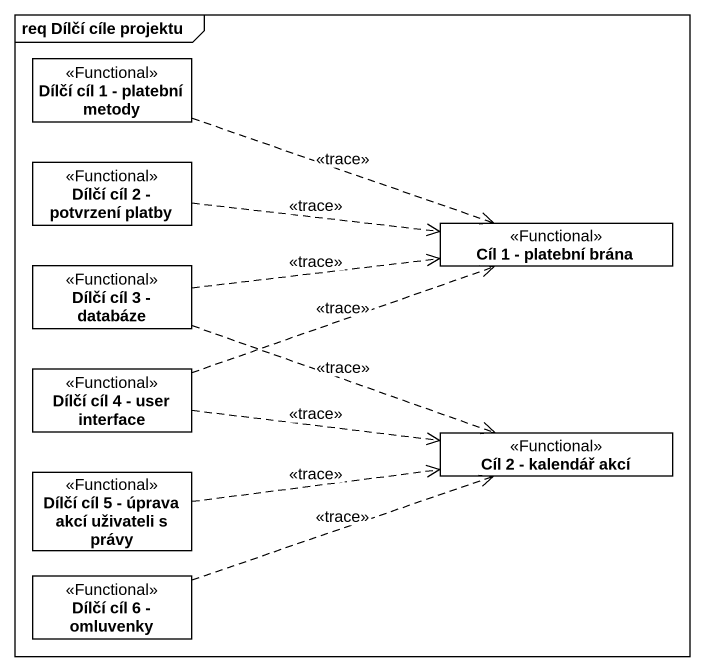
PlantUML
@startuml
mainframe req Dílčí cíle projektu
hide circle
hide empty members
class "Dílčí cíl 1 - platební metody" as Dílčí_cíl_1_platební_metody <<Functional>>
class "Dílčí cíl 2 - potvrzení platby" as Dílčí_cíl_2_potvrzení_platby <<Functional>>
class "Cíl 1 - platební brána" as Cíl_1_platební_brána <<Functional>>
class "Dílčí cíl 3 - databáze" as Dílčí_cíl_3_databáze <<Functional>>
class "Dílčí cíl 4 - user interface" as Dílčí_cíl_4_user_interface <<Functional>>
class "Cíl 2 - kalendář akcí" as Cíl_2_kalendář_akcí <<Functional>>
class "Dílčí cíl 5 - úprava akcí uživateli s právy" as Dílčí_cíl_5_úprava_akcí <<Functional>>
class "Dílčí cíl 6 - omluvenky" as Dílčí_cíl_6_omluvenky <<Functional>>
Dílčí_cíl_1_platební_metody .right.> Cíl_1_platební_brána : <<trace>>
Dílčí_cíl_2_potvrzení_platby .right.> Cíl_1_platební_brána : <<trace>>
Dílčí_cíl_3_databáze .right.> Cíl_1_platební_brána : <<trace>>
Dílčí_cíl_3_databáze .right.> Cíl_2_kalendář_akcí : <<trace>>
Dílčí_cíl_4_user_interface .right.> Cíl_1_platební_brána : <<trace>>
Dílčí_cíl_4_user_interface .right.> Cíl_2_kalendář_akcí : <<trace>>
Dílčí_cíl_5_úprava_akcí .right.> Cíl_2_kalendář_akcí : <<trace>>
Dílčí_cíl_6_omluvenky .right.> Cíl_2_kalendář_akcí : <<trace>>
@enduml
